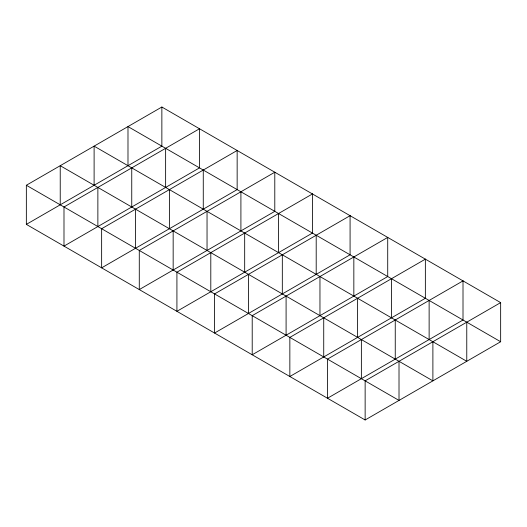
<?xml version="1.0" encoding="UTF-8"?>
<svg xmlns="http://www.w3.org/2000/svg" width="527" height="527" viewBox="0 0 527 527"><rect width="100%" height="100%" fill="white"/><g stroke="black" fill="none" stroke-linecap="round" stroke-linejoin="round"><path stroke-width="0.79" d="M26.35 185.26L161.861 107.021L500.65 302.617L500.65 341.74L365.139 419.979L26.35 224.383L26.35 185.26L399.011 400.415L399.011 361.298M26.35 224.383L161.861 146.144L161.861 107.021M500.65 302.617L365.139 380.856L365.139 419.979M500.65 341.74L127.989 126.585L127.989 165.702M466.77 322.181L466.77 361.298L94.109 146.144L94.109 185.26M432.891 341.74L432.891 380.856L60.23 165.702L60.23 204.819M429.13 300.443L429.13 339.566M395.25 320.008L395.25 359.124M391.489 278.711L391.489 317.834M361.37 339.566L361.37 378.682M357.609 298.275L357.609 337.392M353.841 256.978L353.841 296.102M323.73 317.834L323.73 356.95M319.961 276.537L319.961 315.66M316.2 235.246L316.2 274.369M286.089 296.102L286.089 335.218M282.32 254.804L282.32 293.928M278.559 213.514L278.559 252.631M248.441 274.369L248.441 313.486M244.68 233.072L244.68 272.195M240.911 191.782L240.911 230.898M210.8 252.631L210.8 291.754M207.039 211.34L207.039 250.463M203.27 170.05L203.27 209.166M173.159 230.898L173.159 270.022M169.391 189.608L169.391 228.725M165.63 148.318L165.63 187.434M135.511 209.166L135.511 248.289M131.75 167.876L131.75 206.992M97.87 187.434L97.87 226.557M199.509 128.753L63.991 206.992L63.991 246.116L199.509 167.876L199.509 128.753M237.15 150.491L101.639 228.725L101.639 267.848L237.15 189.608L237.15 150.491M274.791 172.224L139.28 250.457L139.28 289.58L274.791 211.34L274.791 172.224M312.439 193.956L176.92 272.195L176.92 311.312L312.439 233.072L312.439 193.956M350.08 215.688L214.561 293.928L214.561 333.044L350.08 254.804L350.08 215.688M387.72 237.42L252.209 315.66L252.209 354.776L387.72 276.543L387.72 237.42M425.361 259.152L289.85 337.392L289.85 376.509L425.361 298.275L425.361 259.152M463.009 280.884L327.491 359.124L327.491 398.247L463.009 320.008L463.009 280.884"/></g></svg>
